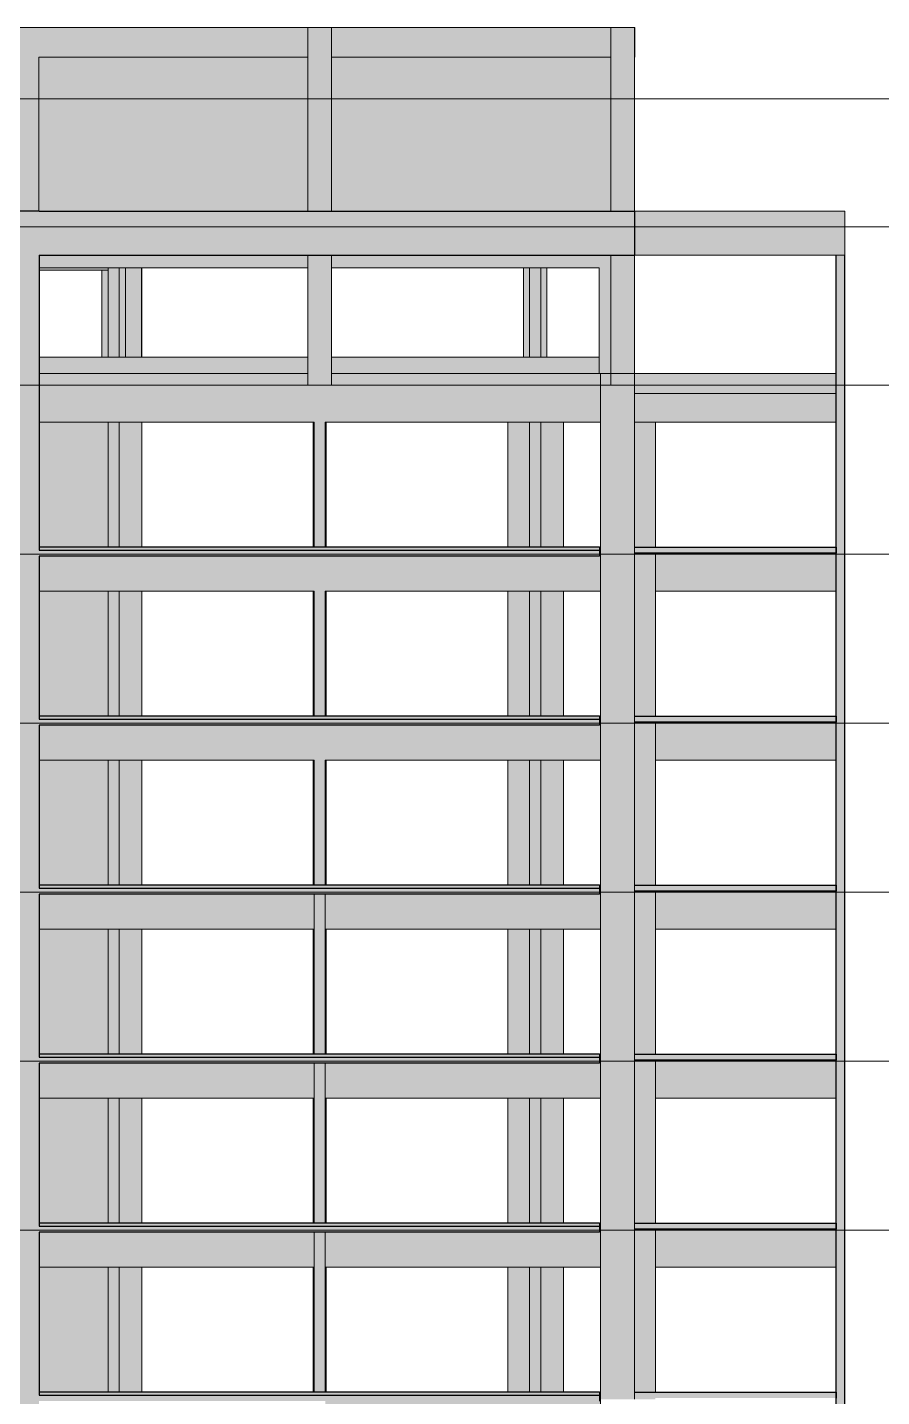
# Model space of a CAD drawing. Extents: x -1981 to 38708, y -3196 to 88064.
# Drawn here: x 33564 to 35019, y 85688 to 88022 of the extents above; entities that cross this region are included whole.
import ezdxf

# ---------------------------------------------------------------- set-up
doc = ezdxf.new("R2010")
doc.units = 0
doc.linetypes.add('Centro', pattern=[3.175, 0.635, -0.47625, 1.5875, -0.47625])
for name, color, linetype, lineweight in [('A-FLOR', 7, 'Continuous', 25), ('A-FLOR-LEVL', 7, 'Continuous', 9), ('S-BEAM', 7, 'Continuous', 25), ('S-COLS', 7, 'Continuous', 25)]:
    doc.layers.add(name, color=color, linetype=linetype, lineweight=lineweight)

msp = doc.modelspace()

# ---------------------------------------------------------------- hatches: boundary and pattern name
at = {"layer": 'A-FLOR', "true_color": 0xc0c0c0}
for points in [[(34431.76, 87131), (34538.74, 87131), (34538.74, 87136), (33584.24, 87135.99), (33584.24, 87131), (34345.18, 87131)], [(34845.33, 87126), (34941.74, 87126), (34941.74, 87136), (34598.24, 87136), (34598.24, 87126), (34670.93, 87126)], [(33584.24, 87120.92), (34538.74, 87121.34), (34538.74, 87131), (33584.24, 87131), (33584.24, 87121.34)], [(34538.74, 86843), (34538.74, 86848), (33584.24, 86847.99), (33584.24, 86843), (34535.16, 86843)], [(33734.72, 86832.92), (34538.74, 86832.92), (34538.74, 86843), (33584.24, 86843), (33584.24, 86832.92), (33733.86, 86832.92)], [(34845.33, 86838), (34941.74, 86838), (34941.74, 86848), (34598.24, 86848), (34598.24, 86838), (34670.93, 86838)], [(34938.24, 86848), (34938.24, 86848), (34845.33, 86848)], [(34535.16, 86555), (34538.74, 86555), (34538.74, 86560), (33584.24, 86559.99), (33584.24, 86555), (34431.76, 86555)], [(33584.24, 86544.92), (34538.74, 86544.92), (34538.74, 86555), (33584.24, 86555), (33584.24, 86548)], [(34638.55, 86550), (34941.74, 86550), (34941.74, 86560), (34598.24, 86560), (34598.24, 86550), (34633.99, 86550)], [(34938.24, 86560), (34938.24, 86560), (34638.55, 86560)], [(34535.16, 86267), (34538.74, 86267), (34538.74, 86272), (33584.24, 86271.99), (33584.24, 86267), (34431.76, 86267)], [(34638.55, 86262), (34941.74, 86262), (34941.74, 86272), (34598.24, 86272), (34598.24, 86262), (34633.99, 86262)], [(34938.24, 86272), (34938.24, 86272), (34638.55, 86272)], [(33584.24, 86256.92), (34538.74, 86256.92), (34538.74, 86267), (33584.24, 86267), (33584.24, 86260)], [(34535.16, 85979), (34538.74, 85979), (34538.74, 85984), (33584.24, 85983.99), (33584.51, 85979), (34431.76, 85979)], [(33584.24, 85968.92), (34538.74, 85968.92), (34538.74, 85979), (33584.24, 85979), (33584.24, 85972)], [(34638.55, 85974), (34941.74, 85974), (34941.74, 85984), (34598.24, 85984), (34598.24, 85974), (34633.99, 85974)], [(34938.24, 85984), (34938.24, 85984), (34638.55, 85984)], [(33584.24, 85691), (34538.74, 85691), (34538.74, 85696), (33584.24, 85695.99)], [(33584.24, 85680.92), (34538.74, 85680.92), (34538.74, 85691), (33584.24, 85691), (33584.24, 85684)], [(34845.33, 85686), (34941.74, 85686), (34941.74, 85696), (34598.24, 85696), (34598.24, 85686), (34670.93, 85686)], [(34938.24, 85696), (34938.24, 85696), (34845.33, 85696)]]:
    msp.add_hatch(color=9, dxfattribs=at).paths.add_polyline_path(points, flags=0)
at = {"layer": 'S-BEAM', "true_color": 0xc0c0c0}
for points in [[(33583.99, 87971), (34042.24, 87971), (34042.24, 88022), (33583.99, 88022), (33583.99, 88019.33)], [(34224.98, 87971), (34558.24, 87971), (34558.24, 88022), (34082.24, 88022), (34082.24, 87971), (34121.58, 87971)], [(34598.97, 87971), (34598.97, 88022), (34598.24, 88022), (34598.24, 87971)], [(34071.74, 87634), (34598.24, 87634), (34598.24, 87709), (33584.24, 87709), (33584.24, 87634), (34018.19, 87634)], [(34941.74, 87634), (34951.24, 87634), (34951.24, 87709), (34598.24, 87709), (34598.24, 87634), (34638.55, 87634)], [(34951.24, 87634), (34956.74, 87634), (34956.74, 87709), (34951.24, 87709), (34951.24, 87661.5)], [(34956.74, 87634), (34956.75, 87634.06), (34956.74, 87708.98)], [(34535.16, 87432), (34538.24, 87432), (34538.24, 87460), (34082.24, 87460), (34082.24, 87432), (34483.46, 87432)], [(33584.24, 87349), (34052.74, 87349), (34052.74, 87412), (34042.24, 87412), (34042.24, 87432), (33584.24, 87432), (33584.24, 87349.04)], [(34535.16, 87349), (34540.49, 87349), (34540.49, 87432), (34082.24, 87432), (34082.24, 87412), (34071.74, 87411.55), (34071.74, 87349), (34431.76, 87349)], [(34941.74, 87398), (34941.74, 87432), (34598.24, 87432), (34598.24, 87398), (34845.33, 87398)], [(34598.24, 87349), (34941.74, 87349), (34941.74, 87398), (34598.24, 87398), (34598.24, 87386.07)], [(34071.74, 87061), (34540.49, 87061), (34540.49, 87136), (34538.74, 87135.96), (34538.74, 87120.92), (34071.74, 87120.92), (34071.74, 87087.61)], [(33734.5, 87061), (34052.74, 87061), (34052.74, 87120.92), (33584.24, 87120.92), (33584.24, 87061), (33732.46, 87061)], [(34638.55, 87061), (34941.74, 87061), (34941.74, 87126), (34633.99, 87126), (34633.99, 87061)], [(33584.24, 86773), (34052.74, 86773), (34052.74, 86832.92), (33584.24, 86832.92), (33584.24, 86773.03)], [(34419.74, 86773), (34540.49, 86773), (34540.49, 86848), (34538.74, 86847.96), (34538.74, 86832.92), (34071.74, 86832.92), (34071.74, 86773), (34382.49, 86773)], [(34941.74, 86773), (34941.74, 86838), (34633.99, 86838), (34633.99, 86773), (34845.33, 86773)], [(34535.16, 86485), (34540.49, 86485), (34540.49, 86560), (34538.74, 86559.96), (34538.74, 86544.92), (34071.74, 86544.92), (34071.74, 86485), (34431.76, 86485)], [(34941.74, 86485), (34941.74, 86550), (34633.99, 86550), (34633.99, 86485), (34638.55, 86485)], [(33584.24, 86485), (34052.74, 86485), (34052.74, 86544.92), (33584.24, 86544.92), (33584.24, 86485.03)], [(34224.98, 86197), (34540.49, 86197), (34540.49, 86272), (34538.74, 86271.96), (34538.74, 86256.92), (34071.74, 86256.92), (34071.74, 86197)], [(33584.24, 86197), (34052.74, 86197), (34052.74, 86256.92), (33584.24, 86256.92), (33584.24, 86197.03)], [(34941.74, 86197), (34941.74, 86262), (34633.99, 86262), (34633.99, 86197), (34638.55, 86197)], [(33759.71, 85909), (34052.74, 85909), (34052.74, 85968.92), (33584.24, 85968.92), (33584.24, 85909), (33759.25, 85909)], [(34431.76, 85909), (34540.49, 85909), (34540.49, 85984), (34538.74, 85983.96), (34538.74, 85968.92), (34071.74, 85968.92), (34071.74, 85909), (34419.74, 85909)], [(34633.99, 85909), (34941.74, 85909), (34941.74, 85974), (34633.99, 85974), (34633.99, 85926.19)], [(34535.16, 85621), (34540.49, 85621.18), (34540.49, 85696), (34538.74, 85695.96), (34538.74, 85680.92), (34071.74, 85680.92), (34071.74, 85621), (34431.76, 85621)]]:
    msp.add_hatch(color=9, dxfattribs=at).paths.add_polyline_path(points, flags=0)
h = msp.add_hatch(color=9, dxfattribs=at)
h.paths.add_polyline_path([(34438.74, 87612), (34538.24, 87612), (34538.24, 87634), (34082.24, 87634), (34082.24, 87612), (34431.76, 87612)], flags=0)
h.paths.add_polyline_path([(33719.75, 87612), (34042.24, 87612), (34042.24, 87634), (33584.24, 87634), (33584.24, 87612), (33604.62, 87612)], flags=0)
h.paths.add_polyline_path([(33526.25, 87612), (33543.99, 87612), (33543.99, 87634), (33526.25, 87634)], flags=0)
h.paths.add_polyline_path([(33811.41, 87709), (34042.24, 87709), (34042.24, 87971), (33583.99, 87971), (33584.24, 87709), (33759.25, 87709)], flags=0)
h.paths.add_polyline_path([(33526.25, 87709), (33543.99, 87709), (33543.99, 87971), (33526.25, 87971), (33526.25, 87827.29)], flags=0)
h.paths.add_polyline_path([(34535.16, 87709), (34538.24, 87709), (34538.24, 87971), (34082.24, 87971), (34082.24, 87709), (34480.46, 87709)], flags=0)
h = msp.add_hatch(color=9, dxfattribs=at)
h.paths.add_polyline_path([(33584.24, 87608), (33701.73, 87608), (33701.73, 87612), (33584.24, 87612), (33584.24, 87610.16)], flags=0)
h.paths.add_polyline_path([(33485.32, 87608), (33526.25, 87608), (33526.25, 87612), (33484.23, 87612), (33484.23, 87608)], flags=0)
h = msp.add_hatch(color=9, dxfattribs=at)
h.paths.add_polyline_path([(34042.24, 87612), (34042.24, 87612), (34018.19, 87612)], flags=0)
h.paths.add_polyline_path([(34325.74, 87612), (34325.74, 87612), (34224.98, 87612)], flags=0)
h = msp.add_hatch(color=9, dxfattribs=at)
h.paths.add_polyline_path([(34018.19, 87432), (34042.24, 87432), (34042.24, 87460), (33584.24, 87460), (33584.24, 87432), (33914.8, 87432)], flags=0)
h.paths.add_polyline_path([(33541.29, 87432), (33543.99, 87432), (33543.99, 87460), (33535.75, 87460), (33535.75, 87432)], flags=0)
at = {"layer": 'S-COLS', "true_color": 0xc0c0c0}
for points in [[(33544.74, 87412), (33544.74, 87709), (33583.99, 87709.04), (33583.99, 88022), (33543.99, 88022), (33543.99, 87412)], [(34541.5, 87709), (34558.24, 87709), (34558.24, 87971), (34538.24, 87971), (34538.24, 87709)], [(33584.24, 84464.5), (33583.99, 87709), (33544.74, 87709), (33544.74, 84464.5), (33583.99, 84464.5)], [(34538.24, 87432), (34558.24, 87432), (34558.24, 87634), (34538.24, 87634), (34538.24, 87474.31)], [(34956.74, 81078), (34956.74, 87634), (34941.74, 87634), (34941.74, 81078)], [(33708.01, 87460), (33720.73, 87460), (33720.73, 87612), (33701.73, 87612), (33701.73, 87460)], [(33736.61, 87460), (33759.25, 87460), (33759.25, 87612), (33731.23, 87612), (33731.23, 87460)], [(34438.74, 87460), (34438.74, 87612), (34419.74, 87612), (34419.74, 87460), (34434.18, 87460)], [(34598.24, 87124), (34598.24, 87432), (34540.49, 87432), (34540.49, 87124)], [(34071.74, 87136), (34071.74, 87136), (34071.74, 87412), (34052.74, 87411.84), (34052.74, 87136)], [(33699.56, 87136), (33701.73, 87136), (33701.73, 87349), (33584.24, 87349), (33584.24, 87136), (33692.67, 87136)], [(33701.73, 87136), (33720.73, 87136), (33720.73, 87349), (33701.73, 87349), (33701.73, 87297.82)], [(33759.47, 87136), (33759.25, 87349), (33720.73, 87349), (33720.73, 87136), (33759.25, 87136)], [(34419.74, 87136), (34419.74, 87349), (34382.49, 87349), (34382.49, 87136), (34418.11, 87136)], [(34431.76, 87136), (34438.74, 87136), (34438.74, 87349), (34419.74, 87349), (34419.74, 87136)], [(34475.79, 87136), (34477.49, 87136), (34477.49, 87349), (34438.74, 87349), (34438.74, 87136)], [(34052.74, 86848), (34071.74, 86848), (34071.74, 87120.92), (34052.74, 87120.92), (34052.74, 86848)], [(34598.24, 86836), (34598.24, 87124), (34540.49, 87124), (34540.49, 86836), (34586.85, 86836)], [(33701.73, 86848), (33701.73, 87061), (33584.24, 87061), (33584.24, 86848), (33692.67, 86848)], [(33708.01, 86848), (33720.73, 86848), (33720.73, 87061), (33701.73, 87061), (33701.73, 86848)], [(33720.73, 86848), (33759.47, 86848), (33759.25, 87061), (33720.73, 87061), (33720.73, 86856.6)], [(34419.74, 86848), (34419.74, 87061), (34382.49, 87061), (34382.49, 86848)], [(34431.76, 86848), (34438.74, 86848), (34438.74, 87061), (34419.74, 87061), (34419.74, 86848)], [(34438.74, 86848), (34477.49, 86848), (34477.49, 87061), (34438.74, 87061), (34438.74, 86848)], [(34071.74, 86560), (34071.74, 86560), (34071.74, 86832.92), (34052.74, 86832.92), (34052.74, 86560)], [(34598.24, 86548), (34598.24, 86836), (34540.49, 86836), (34540.49, 86548)], [(33604.62, 86560), (33701.73, 86560), (33701.73, 86773), (33584.24, 86773), (33584.24, 86560)], [(33708.01, 86560), (33720.73, 86560), (33720.73, 86773), (33701.73, 86773), (33701.73, 86560)], [(33759.47, 86560), (33759.25, 86773), (33720.73, 86773), (33720.73, 86560), (33759.25, 86560)], [(34419.74, 86560), (34419.74, 86773), (34382.49, 86773), (34382.49, 86560)], [(34438.74, 86560), (34438.74, 86773), (34419.74, 86773), (34419.74, 86560), (34437.73, 86560)], [(34477.49, 86560), (34477.49, 86773), (34438.74, 86773), (34438.74, 86560)], [(34071.74, 86272), (34071.74, 86272), (34071.74, 86544.92), (34052.74, 86544.92), (34052.74, 86272)], [(34598.24, 86260), (34598.24, 86548), (34540.49, 86548), (34540.49, 86260)], [(33604.62, 86272), (33701.73, 86272), (33701.73, 86485), (33584.24, 86485), (33584.24, 86272)], [(33708.01, 86272), (33720.73, 86272), (33720.73, 86485), (33701.73, 86485), (33701.73, 86272)], [(33759.47, 86272), (33759.25, 86485), (33720.73, 86485), (33720.73, 86272), (33759.25, 86272)], [(34419.74, 86272), (34419.74, 86485), (34382.49, 86485), (34382.49, 86272)], [(34437.73, 86272), (34438.74, 86272), (34438.74, 86485), (34419.74, 86485), (34419.74, 86272), (34431.76, 86272)], [(34477.49, 86272), (34477.49, 86485), (34438.74, 86485), (34438.74, 86272)], [(34052.74, 85984), (34071.74, 85984), (34071.74, 86256.92), (34052.74, 86256.92), (34052.74, 85984)], [(34598.24, 85972), (34598.24, 86260), (34540.49, 86260), (34540.49, 85972)], [(33584.24, 85984), (33701.73, 85984), (33701.73, 86197), (33584.24, 86197), (33584.24, 86062.4)], [(33708.01, 85984), (33720.73, 85984), (33720.73, 86197), (33701.73, 86197), (33701.73, 85984)], [(33759.47, 85984), (33759.25, 86197), (33720.73, 86197), (33720.73, 85984), (33759.25, 85984)], [(34419.74, 85984), (34419.74, 86197), (34382.49, 86197), (34382.49, 85984)], [(34438.74, 85984), (34438.74, 86197), (34419.74, 86197), (34419.74, 85984), (34437.73, 85984)], [(34438.74, 85984), (34477.49, 85984), (34477.49, 86197), (34438.74, 86197), (34438.74, 85984)], [(34052.74, 85696), (34071.74, 85696), (34071.74, 85968.92), (34052.74, 85968.92), (34052.74, 85696)], [(34598.24, 85684), (34598.24, 85972), (34540.49, 85972), (34540.49, 85684), (34586.85, 85684)], [(33584.24, 85696), (33701.73, 85696), (33701.73, 85909), (33584.24, 85909), (33584.24, 85709.43)], [(33708.01, 85696), (33720.73, 85696), (33720.73, 85909), (33701.73, 85909), (33701.73, 85696)], [(33722.8, 85696), (33759.47, 85696), (33759.25, 85909), (33720.73, 85909), (33720.73, 85696)], [(34419.74, 85696), (34419.74, 85909), (34382.49, 85909), (34382.49, 85696)], [(34437.73, 85696), (34438.74, 85696), (34438.74, 85909), (34419.74, 85909), (34419.74, 85696), (34431.76, 85696)], [(34477.49, 85696), (34477.49, 85909), (34438.74, 85909), (34438.74, 85696)]]:
    msp.add_hatch(color=9, dxfattribs=at).paths.add_polyline_path(points, flags=0)
h = msp.add_hatch(color=9, dxfattribs=at)
h.paths.add_polyline_path([(34042.24, 87412), (34082.24, 87412), (34082.24, 87634), (34042.24, 87634), (34042.24, 87430.19)], flags=0)
h.paths.add_polyline_path([(34042.24, 87709), (34082.24, 87709), (34082.24, 88022), (34042.24, 88022), (34042.24, 87827.29)], flags=0)
h = msp.add_hatch(color=9, dxfattribs=at)
h.paths.add_polyline_path([(34561.84, 87432), (34598.24, 87432), (34598.24, 87634), (34558.24, 87634), (34558.24, 87432)], flags=0)
h.paths.add_polyline_path([(34598.24, 87709), (34598.24, 88022), (34558.24, 88022), (34558.24, 87709), (34596.73, 87709)], flags=0)
h = msp.add_hatch(color=9, dxfattribs=at)
h.paths.add_polyline_path([(33701.73, 87460), (33701.73, 87608), (33691.23, 87608), (33691.23, 87460), (33696.77, 87460)], flags=0)
h.paths.add_polyline_path([(33731.23, 87460), (33731.23, 87612), (33720.73, 87612), (33720.73, 87460), (33731.17, 87460)], flags=0)
h = msp.add_hatch(color=9, dxfattribs=at)
h.paths.add_polyline_path([(34419.74, 87460), (34419.74, 87612), (34409.24, 87612), (34409.24, 87460), (34414.79, 87460)], flags=0)
h.paths.add_polyline_path([(34438.74, 87460), (34449.24, 87460), (34449.24, 87612), (34438.74, 87612), (34438.74, 87474.31)], flags=0)
h = msp.add_hatch(color=9, dxfattribs=at)
h.paths.add_polyline_path([(34052.74, 87136), (34052.74, 87349), (34051.24, 87349), (34051.24, 87136)], flags=0)
h.paths.add_polyline_path([(34071.74, 87136), (34073.24, 87136), (34073.24, 87349), (34071.74, 87348.62), (34071.74, 87136)], flags=0)
h = msp.add_hatch(color=9, dxfattribs=at)
h.paths.add_polyline_path([(34601.82, 87124), (34633.99, 87124), (34633.99, 87126), (34598.24, 87126), (34598.24, 87124)], flags=0)
h.paths.add_polyline_path([(34633.99, 87136), (34633.99, 87136), (34633.99, 87349), (34598.24, 87349), (34598.24, 87136)], flags=0)
h = msp.add_hatch(color=9, dxfattribs=at)
h.paths.add_polyline_path([(34601.82, 86836), (34633.99, 86836), (34633.99, 86838), (34598.24, 86838), (34598.24, 86836)], flags=0)
h.paths.add_polyline_path([(34633.99, 86848), (34633.99, 87124), (34598.24, 87124), (34598.24, 86848)], flags=0)
h = msp.add_hatch(color=9, dxfattribs=at)
h.paths.add_polyline_path([(34051.24, 86848), (34052.74, 86848), (34052.74, 87061), (34051.24, 87061), (34051.24, 86848)], flags=0)
h.paths.add_polyline_path([(34071.74, 86848), (34073.24, 86848), (34073.24, 87061), (34071.74, 87061), (34071.74, 86848)], flags=0)
h = msp.add_hatch(color=9, dxfattribs=at)
h.paths.add_polyline_path([(34601.82, 86548), (34633.99, 86548), (34633.99, 86550), (34598.24, 86550), (34598.24, 86548)], flags=0)
h.paths.add_polyline_path([(34633.99, 86560), (34633.99, 86836), (34598.24, 86836), (34598.24, 86560)], flags=0)
h = msp.add_hatch(color=9, dxfattribs=at)
h.paths.add_polyline_path([(34051.24, 86560), (34052.74, 86560), (34052.74, 86773), (34051.24, 86773), (34051.24, 86560)], flags=0)
h.paths.add_polyline_path([(34073.24, 86560), (34073.24, 86773), (34071.74, 86773), (34071.74, 86560), (34072.29, 86560)], flags=0)
h = msp.add_hatch(color=9, dxfattribs=at)
h.paths.add_polyline_path([(34601.82, 86260), (34633.99, 86260), (34633.99, 86262), (34598.24, 86262), (34598.24, 86260)], flags=0)
h.paths.add_polyline_path([(34633.99, 86272), (34633.99, 86548), (34598.24, 86548), (34598.24, 86272)], flags=0)
h = msp.add_hatch(color=9, dxfattribs=at)
h.paths.add_polyline_path([(34072.29, 86272), (34073.24, 86272), (34073.24, 86485), (34071.74, 86485), (34071.74, 86272)], flags=0)
h.paths.add_polyline_path([(34051.24, 86272), (34052.74, 86272), (34052.74, 86485), (34051.24, 86485), (34051.24, 86272)], flags=0)
h = msp.add_hatch(color=9, dxfattribs=at)
h.paths.add_polyline_path([(34633.99, 85972), (34633.99, 85974), (34598.24, 85974), (34598.24, 85972), (34601.82, 85972)], flags=0)
h.paths.add_polyline_path([(34598.24, 85984), (34633.99, 85984), (34633.99, 86260), (34598.24, 86260), (34598.24, 86062.4)], flags=0)
h = msp.add_hatch(color=9, dxfattribs=at)
h.paths.add_polyline_path([(34051.24, 85984), (34052.74, 85984), (34052.74, 86197), (34051.24, 86197), (34051.24, 85984)], flags=0)
h.paths.add_polyline_path([(34071.74, 85984), (34073.24, 85984), (34073.24, 86197), (34071.74, 86197), (34071.74, 85984)], flags=0)
h = msp.add_hatch(color=9, dxfattribs=at)
h.paths.add_polyline_path([(34601.82, 85684), (34633.99, 85684), (34633.99, 85686), (34598.24, 85686), (34598.24, 85684)], flags=0)
h.paths.add_polyline_path([(34633.99, 85696), (34633.99, 85972), (34598.24, 85972), (34598.24, 85696)], flags=0)
h = msp.add_hatch(color=9, dxfattribs=at)
h.paths.add_polyline_path([(34051.24, 85696), (34052.74, 85696), (34052.74, 85909), (34051.24, 85909), (34051.24, 85696)], flags=0)
h.paths.add_polyline_path([(34071.74, 85696), (34073.24, 85696), (34073.24, 85909), (34071.74, 85908.85), (34071.74, 85696)], flags=0)

# ---------------------------------------------------------------- linework, layer by layer
at = {"layer": 'A-FLOR', "color": 190, "true_color": 0x8000ff}
for p, q in [((34538.74, 87136), (33584.24, 87136)), ((34538.74, 87136), (34538.74, 87120.92)), ((34598.24, 87136), (34941.74, 87136)), ((34941.74, 87136), (34941.74, 87126)), ((33584.24, 87131), (34538.74, 87131)), ((34538.74, 87120.92), (33584.24, 87120.92)), ((34941.74, 87126), (34598.24, 87126)), ((34538.74, 86848), (33584.24, 86848)), ((33584.24, 86843), (34538.74, 86843)), ((34538.74, 86832.92), (33584.24, 86832.92)), ((34538.74, 86848), (34538.74, 86832.92)), ((34598.24, 86848), (34941.74, 86848)), ((34941.74, 86838), (34598.24, 86838)), ((34941.74, 86848), (34941.74, 86838)), ((34538.74, 86560), (33584.24, 86560)), ((33584.24, 86555), (34538.74, 86555)), ((34538.74, 86560), (34538.74, 86544.92)), ((34598.24, 86560), (34941.74, 86560)), ((34941.74, 86550), (34598.24, 86550)), ((34941.74, 86560), (34941.74, 86550)), ((34538.74, 86544.92), (33584.24, 86544.92)), ((34538.74, 86272), (33584.24, 86272)), ((34538.74, 86272), (34538.74, 86256.92)), ((34598.24, 86272), (34941.74, 86272)), ((34941.74, 86272), (34941.74, 86262)), ((33584.24, 86267), (34538.74, 86267)), ((34538.74, 86256.92), (33584.24, 86256.92)), ((34941.74, 86262), (34598.24, 86262)), ((34538.74, 85984), (33584.24, 85984)), ((33584.24, 85979), (34538.74, 85979)), ((34538.74, 85968.92), (33584.24, 85968.92)), ((34538.74, 85984), (34538.74, 85968.92)), ((34598.24, 85984), (34941.74, 85984)), ((34941.74, 85974), (34598.24, 85974)), ((34941.74, 85984), (34941.74, 85974)), ((34538.74, 85696), (33584.24, 85696)), ((33584.24, 85691), (34538.74, 85691)), ((34538.74, 85696), (34538.74, 85680.92)), ((34598.24, 85696), (34941.74, 85696)), ((34941.74, 85696), (34941.74, 85686))]:
    msp.add_line(p, q, dxfattribs=at)
at = {"layer": 'A-FLOR-LEVL', "linetype": 'Centro'}
for p, q in [((31363.29, 87900), (36911.86, 87900)), ((31363.29, 87682), (36911.86, 87682)), ((31363.29, 87412), (36911.86, 87412)), ((31363.29, 87124), (36911.86, 87124)), ((31363.29, 86836), (36911.86, 86836)), ((31363.29, 86548), (36911.86, 86548)), ((31363.29, 86260), (36911.86, 86260)), ((31363.29, 85972), (36911.86, 85972))]:
    msp.add_line(p, q, dxfattribs=at)
at = {"layer": 'S-BEAM', "lineweight": 9}
for p, q in [((33583.99, 88022), (34042.24, 88022)), ((34042.24, 88022), (34042.24, 87971)), ((34082.24, 88022), (34558.24, 88022)), ((34082.24, 88022), (34082.24, 87971)), ((34558.24, 87971), (34558.24, 88022)), ((34598.24, 88022), (34598.97, 88022)), ((34598.97, 88022), (34598.97, 87971)), ((34042.24, 87971), (33583.99, 87971)), ((34558.24, 87971), (34082.24, 87971)), ((34598.24, 87971), (34598.97, 87971)), ((34598.24, 87709), (34951.24, 87709)), ((34951.24, 87709), (34956.74, 87709)), ((34956.74, 87709), (34956.74, 87634)), ((34598.24, 87634), (34951.24, 87634)), ((34956.74, 87634), (34951.24, 87634)), ((33584.24, 87612), (34042.24, 87612)), ((33584.24, 87608), (33701.73, 87608)), ((34082.24, 87612), (34538.24, 87612)), ((34042.24, 87460), (33584.24, 87460)), ((34082.24, 87460), (34538.24, 87460)), ((34538.24, 87432), (34538.24, 87460)), ((34042.24, 87432), (33584.24, 87432)), ((34042.24, 87412), (34042.24, 87432)), ((34082.24, 87432), (34540.49, 87432)), ((34082.24, 87432), (34082.24, 87412)), ((34540.49, 87349), (34540.49, 87432)), ((34598.24, 87432), (34941.74, 87432)), ((34941.74, 87398), (34941.74, 87432)), ((34042.24, 87412), (34052.74, 87412)), ((34082.24, 87412), (34071.74, 87412)), ((34598.24, 87398), (34941.74, 87398)), ((33584.24, 87349), (34052.74, 87349)), ((34071.74, 87349), (34540.49, 87349)), ((34598.24, 87349), (34941.74, 87349)), ((33584.24, 87136), (34052.74, 87136)), ((34071.74, 87136), (34540.49, 87136)), ((34540.49, 87061), (34540.49, 87136)), ((34633.99, 87126), (34633.99, 87061)), ((34052.74, 87061), (33584.24, 87061)), ((34071.74, 87061), (34540.49, 87061)), ((34633.99, 87061), (34941.74, 87061)), ((33584.24, 86848), (34052.74, 86848)), ((34071.74, 86848), (34540.49, 86848)), ((34540.49, 86773), (34540.49, 86848)), ((34633.99, 86838), (34633.99, 86773)), ((34052.74, 86773), (33584.24, 86773)), ((34071.74, 86773), (34540.49, 86773)), ((34633.99, 86773), (34941.74, 86773)), ((33584.24, 86560), (34052.74, 86560)), ((34071.74, 86560), (34540.49, 86560)), ((34540.49, 86485), (34540.49, 86560)), ((34633.99, 86550), (34633.99, 86485)), ((34052.74, 86544.92), (34052.74, 86485)), ((34071.74, 86544.92), (34071.74, 86485)), ((34052.74, 86485), (33584.24, 86485)), ((34071.74, 86485), (34540.49, 86485)), ((34633.99, 86485), (34941.74, 86485)), ((33584.24, 86272), (34052.74, 86272)), ((34071.74, 86272), (34540.49, 86272)), ((34540.49, 86197), (34540.49, 86272)), ((34052.74, 86256.92), (34052.74, 86197)), ((34071.74, 86256.92), (34071.74, 86197)), ((34633.99, 86262), (34633.99, 86197)), ((34052.74, 86197), (33584.24, 86197)), ((34071.74, 86197), (34540.49, 86197)), ((34633.99, 86197), (34941.74, 86197)), ((33584.24, 85984), (34052.74, 85984)), ((34052.74, 85968.92), (34052.74, 85909)), ((34071.74, 85984), (34540.49, 85984)), ((34071.74, 85968.92), (34071.74, 85909)), ((34540.49, 85909), (34540.49, 85984)), ((34633.99, 85974), (34633.99, 85909)), ((34052.74, 85909), (33584.24, 85909)), ((34071.74, 85909), (34540.49, 85909)), ((34633.99, 85909), (34941.74, 85909)), ((33584.24, 85696), (34052.74, 85696)), ((34071.74, 85696), (34540.49, 85696)), ((34540.49, 85621), (34540.49, 85696))]:
    msp.add_line(p, q, dxfattribs=at)
at = {"layer": 'S-BEAM', "color": 190, "true_color": 0x8000ff}
for p, q in [((33584.24, 87709), (34598.24, 87709)), ((34598.24, 87709), (34598.24, 87634)), ((33584.24, 87634), (34598.24, 87634))]:
    msp.add_line(p, q, dxfattribs=at)
at = {"layer": 'S-COLS', "lineweight": 9}
for p, q in [((33583.99, 88022), (33543.99, 88022)), ((34042.24, 88022), (34082.24, 88022)), ((34042.24, 88022), (34042.24, 87709)), ((34082.24, 88022), (34082.24, 87709)), ((34558.24, 88022), (34598.24, 88022)), ((34558.24, 88022), (34558.24, 87709)), ((34598.24, 88022), (34598.24, 87709)), ((33583.99, 87709), (33583.99, 87971)), ((34042.24, 87634), (34042.24, 87412)), ((34082.24, 87634), (34082.24, 87412)), ((34558.24, 87634), (34558.24, 87412)), ((34598.24, 87634), (34598.24, 87412)), ((33691.23, 87608), (33691.23, 87460)), ((33701.73, 87612), (33701.73, 87460)), ((33720.73, 87612), (33720.73, 87460)), ((33731.23, 87612), (33731.23, 87460)), ((34409.24, 87612), (34409.24, 87460)), ((34419.74, 87612), (34419.74, 87460)), ((34438.74, 87612), (34438.74, 87460)), ((34449.24, 87612), (34449.24, 87460)), ((34538.24, 87612), (34538.24, 87432)), ((34540.49, 87432), (34540.49, 87124)), ((34598.24, 87432), (34540.49, 87432)), ((34598.24, 87432), (34598.24, 87124)), ((34082.24, 87412), (34042.24, 87412)), ((34071.74, 87412), (34052.74, 87412)), ((34598.24, 87412), (34558.24, 87412)), ((33701.73, 87349), (33701.73, 87136)), ((33720.73, 87349), (33720.73, 87136)), ((33759.47, 87349), (33759.47, 87136)), ((34051.24, 87349), (34051.24, 87136)), ((34052.74, 87349), (34052.74, 87136)), ((34071.74, 87349), (34071.74, 87136)), ((34073.24, 87349), (34073.24, 87136)), ((34382.49, 87349), (34382.49, 87136)), ((34419.74, 87349), (34419.74, 87136)), ((34438.74, 87349), (34438.74, 87136)), ((34477.49, 87349), (34477.49, 87136)), ((34633.99, 87349), (34633.99, 87136)), ((34540.49, 87124), (34540.49, 86836)), ((34598.24, 87124), (34540.49, 87124)), ((34598.24, 87124), (34540.49, 87124)), ((34598.24, 87124), (34598.24, 86836)), ((34633.99, 87124), (34598.24, 87124)), ((34633.99, 87124), (34598.24, 87124)), ((34633.99, 87126), (34633.99, 87124)), ((34633.99, 87124), (34633.99, 86848)), ((33701.73, 87061), (33701.73, 86848)), ((33720.73, 87061), (33720.73, 86848)), ((33759.47, 87061), (33759.47, 86848)), ((34051.24, 87061), (34051.24, 86848)), ((34052.74, 87061), (34052.74, 86848)), ((34071.74, 87061), (34071.74, 86848)), ((34073.24, 87061), (34073.24, 86848)), ((34382.49, 87061), (34382.49, 86848)), ((34419.74, 87061), (34419.74, 86848)), ((34438.74, 87061), (34438.74, 86848)), ((34477.49, 87061), (34477.49, 86848)), ((34540.49, 86836), (34540.49, 86548)), ((34598.24, 86836), (34540.49, 86836)), ((34598.24, 86836), (34540.49, 86836)), ((34598.24, 86836), (34598.24, 86548)), ((34633.99, 86836), (34598.24, 86836)), ((34633.99, 86836), (34598.24, 86836)), ((34633.99, 86838), (34633.99, 86836)), ((34633.99, 86836), (34633.99, 86560)), ((33701.73, 86773), (33701.73, 86560)), ((33720.73, 86773), (33720.73, 86560)), ((33759.47, 86773), (33759.47, 86560)), ((34051.24, 86773), (34051.24, 86560)), ((34052.74, 86773), (34052.74, 86560)), ((34071.74, 86773), (34071.74, 86560)), ((34073.24, 86773), (34073.24, 86560)), ((34382.49, 86773), (34382.49, 86560)), ((34419.74, 86773), (34419.74, 86560)), ((34438.74, 86773), (34438.74, 86560)), ((34477.49, 86773), (34477.49, 86560)), ((34633.99, 86550), (34633.99, 86548)), ((34052.74, 86544.92), (34052.74, 86485)), ((34071.74, 86544.92), (34071.74, 86485)), ((34540.49, 86548), (34540.49, 86260)), ((34598.24, 86548), (34540.49, 86548)), ((34598.24, 86548), (34540.49, 86548)), ((34598.24, 86548), (34598.24, 86260)), ((34633.99, 86548), (34598.24, 86548)), ((34633.99, 86548), (34598.24, 86548)), ((34633.99, 86548), (34633.99, 86272)), ((33701.73, 86485), (33701.73, 86272)), ((33720.73, 86485), (33720.73, 86272)), ((33759.47, 86485), (33759.47, 86272)), ((34051.24, 86485), (34051.24, 86272)), ((34052.74, 86485), (34052.74, 86272)), ((34071.74, 86485), (34071.74, 86272)), ((34073.24, 86485), (34073.24, 86272)), ((34382.49, 86485), (34382.49, 86272)), ((34419.74, 86485), (34419.74, 86272)), ((34438.74, 86485), (34438.74, 86272)), ((34477.49, 86485), (34477.49, 86272)), ((34052.74, 86256.92), (34052.74, 86197)), ((34071.74, 86256.92), (34071.74, 86197)), ((34540.49, 86260), (34540.49, 85972)), ((34598.24, 86260), (34540.49, 86260)), ((34598.24, 86260), (34540.49, 86260)), ((34598.24, 86260), (34598.24, 85972)), ((34633.99, 86260), (34598.24, 86260)), ((34633.99, 86260), (34598.24, 86260)), ((34633.99, 86262), (34633.99, 86260)), ((34633.99, 86260), (34633.99, 85984)), ((33701.73, 86197), (33701.73, 85984)), ((33720.73, 86197), (33720.73, 85984)), ((33759.47, 86197), (33759.47, 85984)), ((34051.24, 86197), (34051.24, 85984)), ((34052.74, 86197), (34052.74, 85984)), ((34071.74, 86197), (34071.74, 85984)), ((34073.24, 86197), (34073.24, 85984)), ((34382.49, 86197), (34382.49, 85984)), ((34419.74, 86197), (34419.74, 85984)), ((34438.74, 86197), (34438.74, 85984)), ((34477.49, 86197), (34477.49, 85984)), ((34052.74, 85968.92), (34052.74, 85909)), ((34071.74, 85968.92), (34071.74, 85909)), ((34540.49, 85972), (34540.49, 85684)), ((34598.24, 85972), (34540.49, 85972)), ((34598.24, 85972), (34540.49, 85972)), ((34598.24, 85972), (34598.24, 85684)), ((34633.99, 85972), (34598.24, 85972)), ((34633.99, 85972), (34598.24, 85972)), ((34633.99, 85974), (34633.99, 85972)), ((34633.99, 85972), (34633.99, 85696)), ((33701.73, 85909), (33701.73, 85696)), ((33720.73, 85909), (33720.73, 85696)), ((33759.47, 85909), (33759.47, 85696)), ((34051.24, 85909), (34051.24, 85696)), ((34052.74, 85909), (34052.74, 85696)), ((34071.74, 85909), (34071.74, 85696)), ((34073.24, 85909), (34073.24, 85696)), ((34382.49, 85909), (34382.49, 85696)), ((34419.74, 85909), (34419.74, 85696)), ((34438.74, 85909), (34438.74, 85696)), ((34477.49, 85909), (34477.49, 85696))]:
    msp.add_line(p, q, dxfattribs=at)
at = {"layer": 'S-COLS', "color": 190, "true_color": 0x8000ff}
for p, q in [((33584.24, 87709), (33544.74, 87709)), ((33584.24, 87634), (33584.24, 87131)), ((34941.74, 87432), (34941.74, 87634)), ((34956.74, 81078), (34956.74, 87634)), ((33759.25, 87460), (33759.25, 87612)), ((34941.74, 87398), (34941.74, 87432)), ((34941.74, 81078), (34941.74, 87398)), ((33584.24, 87120.92), (33584.24, 86843)), ((33584.24, 86832.92), (33584.24, 86555)), ((33584.24, 86544.92), (33584.24, 86267)), ((33584.24, 86256.92), (33584.24, 85979)), ((33584.24, 85968.92), (33584.24, 85691))]:
    msp.add_line(p, q, dxfattribs=at)

doc.saveas('drawing.dxf')
